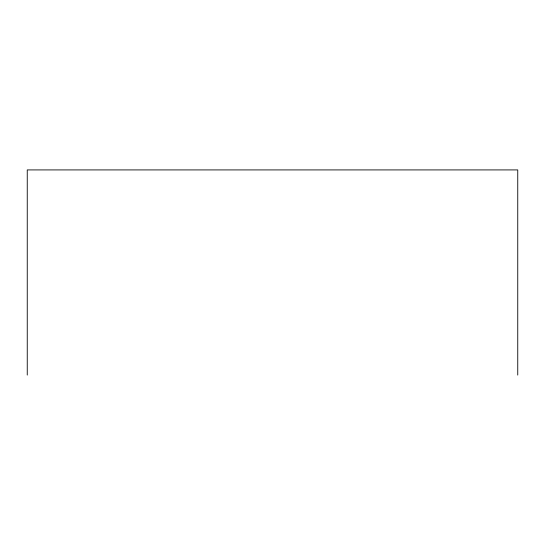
<?xml version="1.0" encoding="UTF-8"?>
<svg xmlns="http://www.w3.org/2000/svg" width="545" height="545" viewBox="0 0 545 545"><rect width="100%" height="100%" fill="white"/><g stroke="black" fill="none" stroke-linecap="round" stroke-linejoin="round"><path stroke-width="0.82" d="M517.75 375.083L517.75 169.917L27.25 169.917L27.25 375.083"/></g></svg>
